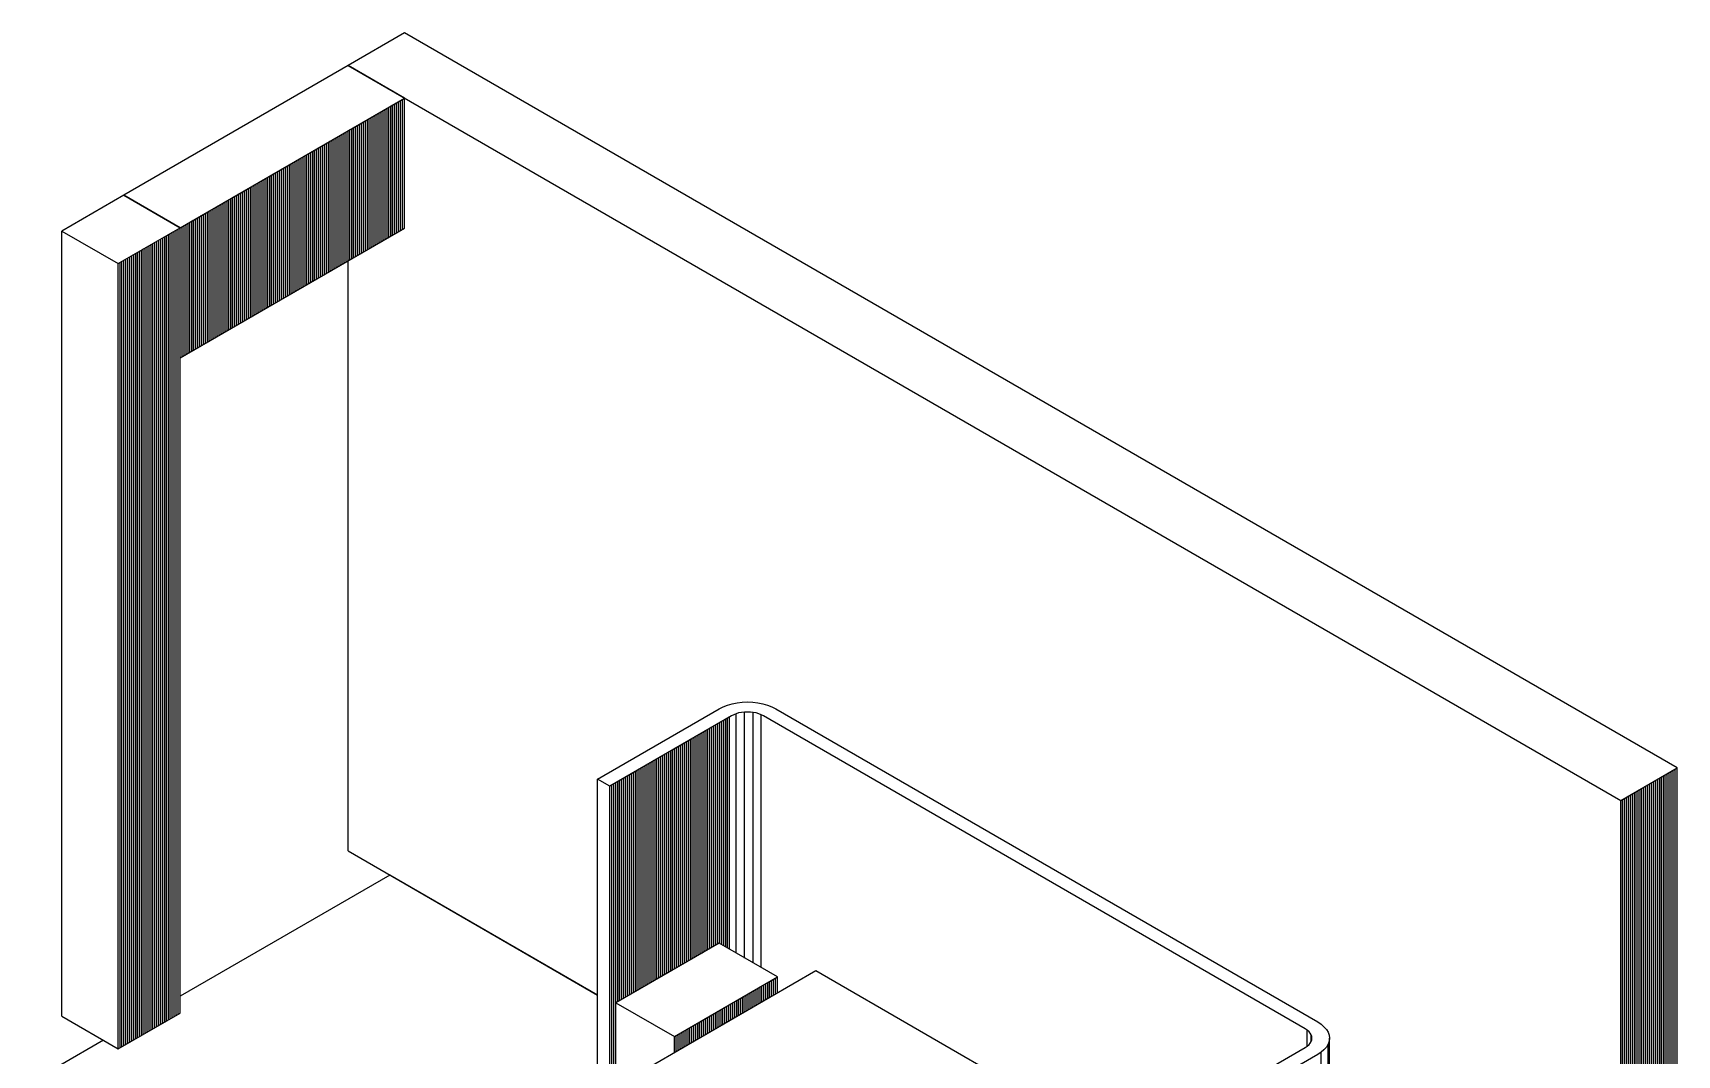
# Model space of a CAD drawing. Header units: inches. Extents: x 0.3 to 16.2, y 0.3 to 11.4.
# Drawn here: x 7.535 to 10.172, y 4.542 to 6.181 of the extents above; entities that cross this region are included whole.
import ezdxf

# ---------------------------------------------------------------- set-up
doc = ezdxf.new("R2010")
doc.units = ezdxf.units.IN
doc.header["$LTSCALE"] = 0.009843
doc.header["$MEASUREMENT"] = 0
doc.layers.add('GEOMETRY', color=7, linetype='Continuous')

msp = doc.modelspace()

# ---------------------------------------------------------------- linework, layer by layer
at = {"layer": 'GEOMETRY'}
for p, q in [((8.1307, 6.1811), (8.0402, 6.1287)), ((10.1724, 5.0024), (8.1307, 6.1811)), ((8.0402, 6.1287), (7.6803, 5.9209)), ((8.0402, 6.1287), (10.0819, 4.95)), ((8.0402, 6.1287), (10.0819, 4.95)), ((8.1307, 6.0764), (8.0402, 6.1287)), ((7.7709, 5.8685), (8.1307, 6.0764)), ((7.7709, 5.8685), (8.1307, 6.0764)), ((8.115, 5.8591), (8.115, 6.0673)), ((8.1181, 5.861), (8.1181, 6.0693)), ((8.1213, 5.8626), (8.1213, 6.0709)), ((8.1244, 5.8646), (8.1244, 6.0728)), ((8.1276, 5.8661), (8.1276, 6.0744)), ((8.1307, 5.8681), (8.1307, 6.0764)), ((8.0713, 5.8339), (8.0713, 6.0421)), ((8.0744, 5.8354), (8.0744, 6.0437)), ((8.0776, 5.8374), (8.0776, 6.0457)), ((8.0807, 5.8394), (8.0807, 6.0476)), ((8.0839, 5.8409), (8.0839, 6.0492)), ((8.087, 5.8429), (8.087, 6.0512)), ((8.0902, 5.8445), (8.0902, 6.0528)), ((8.0933, 5.8465), (8.0933, 6.0547)), ((8.0965, 5.8484), (8.0965, 6.0567)), ((8.0996, 5.85), (8.0996, 6.0583)), ((8.1028, 5.852), (8.1028, 6.0602)), ((8.1059, 5.8535), (8.1059, 6.0618)), ((8.1087, 5.8555), (8.1087, 6.0638)), ((8.1118, 5.8571), (8.1118, 6.0657)), ((8.0244, 5.8067), (8.0244, 6.015)), ((8.0276, 5.8087), (8.0276, 6.0169)), ((8.0307, 5.8102), (8.0307, 6.0185)), ((8.0339, 5.8122), (8.0339, 6.0205)), ((8.037, 5.8138), (8.037, 6.022)), ((8.0402, 5.8157), (8.0402, 6.024)), ((8.0429, 5.8173), (8.0429, 6.026)), ((8.0461, 5.8193), (8.0461, 6.0276)), ((8.0492, 5.8213), (8.0492, 6.0295)), ((8.0524, 5.8228), (8.0524, 6.0311)), ((8.0555, 5.8248), (8.0555, 6.0331)), ((8.0587, 5.8264), (8.0587, 6.0346)), ((8.0618, 5.8283), (8.0618, 6.0366)), ((8.065, 5.8303), (8.065, 6.0386)), ((8.0681, 5.8319), (8.0681, 6.0402)), ((7.9776, 5.7795), (7.9776, 5.9878)), ((7.9803, 5.7815), (7.9803, 5.9898)), ((7.9835, 5.7831), (7.9835, 5.9913)), ((7.9866, 5.785), (7.9866, 5.9933)), ((7.9898, 5.7866), (7.9898, 5.9949)), ((7.9929, 5.7886), (7.9929, 5.9969)), ((7.9961, 5.7906), (7.9961, 5.9988)), ((7.9992, 5.7921), (7.9992, 6.0004)), ((8.0024, 5.7941), (8.0024, 6.0024)), ((8.0055, 5.7957), (8.0055, 6.0039)), ((8.0087, 5.7976), (8.0087, 6.0059)), ((8.0118, 5.7996), (8.0118, 6.0079)), ((8.015, 5.8012), (8.015, 6.0094)), ((8.0181, 5.8031), (8.0181, 6.0114)), ((8.0213, 5.8047), (8.0213, 6.013)), ((7.9335, 5.7543), (7.9335, 5.9626)), ((7.9366, 5.7559), (7.9366, 5.9642)), ((7.9398, 5.7579), (7.9398, 5.9661)), ((7.9429, 5.7598), (7.9429, 5.9681)), ((7.9461, 5.7614), (7.9461, 5.9697)), ((7.9492, 5.7634), (7.9492, 5.9717)), ((7.9524, 5.765), (7.9524, 5.9732)), ((7.9555, 5.7669), (7.9555, 5.9752)), ((7.9587, 5.7689), (7.9587, 5.9772)), ((7.9618, 5.7705), (7.9618, 5.9787)), ((7.965, 5.7724), (7.965, 5.9807)), ((7.9681, 5.774), (7.9681, 5.9823)), ((7.9713, 5.776), (7.9713, 5.9843)), ((7.9744, 5.7776), (7.9744, 5.9862)), ((7.8866, 5.7272), (7.8866, 5.9354)), ((7.8898, 5.7291), (7.8898, 5.9374)), ((7.8929, 5.7307), (7.8929, 5.939)), ((7.8961, 5.7327), (7.8961, 5.9409)), ((7.8992, 5.7343), (7.8992, 5.9425)), ((7.9024, 5.7362), (7.9024, 5.9445)), ((7.9055, 5.7382), (7.9055, 5.9465)), ((7.9087, 5.7398), (7.9087, 5.948)), ((7.9118, 5.7417), (7.9118, 5.95)), ((7.915, 5.7433), (7.915, 5.9516)), ((7.9177, 5.7453), (7.9177, 5.9535)), ((7.9209, 5.7469), (7.9209, 5.9555)), ((7.924, 5.7488), (7.924, 5.9571)), ((7.9272, 5.7508), (7.9272, 5.9591)), ((7.9303, 5.7524), (7.9303, 5.9606)), ((7.6803, 5.9209), (7.5811, 5.8634)), ((7.7709, 5.8685), (7.6803, 5.9209)), ((7.6803, 5.9209), (7.7709, 5.8685)), ((7.6803, 5.9209), (7.7709, 5.8685)), ((7.8429, 5.702), (7.8429, 5.9102)), ((7.8461, 5.7035), (7.8461, 5.9118)), ((7.8492, 5.7055), (7.8492, 5.9138)), ((7.852, 5.7071), (7.852, 5.9157)), ((7.8551, 5.7091), (7.8551, 5.9173)), ((7.8583, 5.711), (7.8583, 5.9193)), ((7.8614, 5.7126), (7.8614, 5.9209)), ((7.8646, 5.7146), (7.8646, 5.9228)), ((7.8677, 5.7161), (7.8677, 5.9244)), ((7.8709, 5.7181), (7.8709, 5.9264)), ((7.874, 5.7201), (7.874, 5.9283)), ((7.8772, 5.7217), (7.8772, 5.9299)), ((7.8803, 5.7236), (7.8803, 5.9319)), ((7.8835, 5.7252), (7.8835, 5.9335)), ((7.7957, 5.6748), (7.7957, 5.8831)), ((7.7988, 5.6764), (7.7988, 5.8846)), ((7.802, 5.6783), (7.802, 5.8866)), ((7.8051, 5.6803), (7.8051, 5.8886)), ((7.8083, 5.6819), (7.8083, 5.8902)), ((7.8114, 5.6839), (7.8114, 5.8921)), ((7.8146, 5.6854), (7.8146, 5.8937)), ((7.8177, 5.6874), (7.8177, 5.8957)), ((7.8209, 5.6894), (7.8209, 5.8976)), ((7.824, 5.6909), (7.824, 5.8992)), ((7.8272, 5.6929), (7.8272, 5.9012)), ((7.8303, 5.6945), (7.8303, 5.9028)), ((7.8335, 5.6965), (7.8335, 5.9047)), ((7.8366, 5.6984), (7.8366, 5.9067)), ((7.8398, 5.7), (7.8398, 5.9083)), ((7.5811, 5.8634), (7.6717, 5.8114)), ((7.5811, 5.8634), (7.6717, 5.8114)), ((7.5811, 4.6043), (7.5811, 5.8634)), ((7.6717, 5.8114), (7.7709, 5.8685)), ((7.6717, 5.8114), (7.7709, 5.8685)), ((7.7492, 4.5969), (7.7492, 5.8559)), ((7.7524, 4.5984), (7.7524, 5.8579)), ((7.7551, 4.6004), (7.7551, 5.8594)), ((7.7583, 4.602), (7.7583, 5.8614)), ((7.7614, 4.6039), (7.7614, 5.8634)), ((7.7646, 4.6055), (7.7646, 5.865)), ((7.7677, 4.6075), (7.7677, 5.8669)), ((7.7709, 5.6602), (7.7709, 5.8685)), ((7.7709, 4.6094), (7.7709, 5.8685)), ((7.7709, 5.6602), (8.1307, 5.8681)), ((7.774, 5.6622), (7.774, 5.8705)), ((7.7772, 5.6638), (7.7772, 5.872)), ((7.7803, 5.6657), (7.7803, 5.874)), ((7.7835, 5.6673), (7.7835, 5.876)), ((7.7866, 5.6693), (7.7866, 5.8776)), ((7.7894, 5.6713), (7.7894, 5.8795)), ((7.7925, 5.6728), (7.7925, 5.8811)), ((7.7055, 4.5717), (7.7055, 5.8311)), ((7.7087, 4.5736), (7.7087, 5.8327)), ((7.7118, 4.5752), (7.7118, 5.8346)), ((7.715, 4.5772), (7.715, 5.8362)), ((7.7181, 4.5787), (7.7181, 5.8382)), ((7.7213, 4.5807), (7.7213, 5.8398)), ((7.7244, 4.5823), (7.7244, 5.8417)), ((7.7272, 4.5843), (7.7272, 5.8433)), ((7.7303, 4.5858), (7.7303, 5.8453)), ((7.7335, 4.5878), (7.7335, 5.8472)), ((7.7366, 4.5898), (7.7366, 5.8488)), ((7.7398, 4.5913), (7.7398, 5.8508)), ((7.7429, 4.5933), (7.7429, 5.8524)), ((7.7461, 4.5949), (7.7461, 5.8543)), ((7.6717, 4.552), (7.6717, 5.8114)), ((7.6748, 4.5539), (7.6748, 5.813)), ((7.6776, 4.5555), (7.6776, 5.815)), ((7.6807, 4.5575), (7.6807, 5.8165)), ((7.6839, 4.5591), (7.6839, 5.8185)), ((7.687, 4.561), (7.687, 5.8201)), ((7.6902, 4.5626), (7.6902, 5.822)), ((7.6933, 4.5646), (7.6933, 5.8236)), ((7.6965, 4.5661), (7.6965, 5.8256)), ((7.6996, 4.5681), (7.6996, 5.8276)), ((7.7024, 4.5701), (7.7024, 5.8291)), ((8.0402, 4.8693), (8.0402, 5.8157)), ((8.4406, 4.9846), (8.6358, 5.0972)), ((8.6358, 5.0972), (8.6421, 5.1004)), ((8.6421, 5.1004), (8.6488, 5.1031)), ((8.6488, 5.1031), (8.6563, 5.1051)), ((8.6563, 5.1051), (8.6646, 5.1067)), ((8.6646, 5.1067), (8.6724, 5.1079)), ((8.6717, 5.0913), (8.6669, 5.0906)), ((8.6717, 5.0913), (8.6669, 5.0906)), ((8.6764, 5.0917), (8.6717, 5.0913)), ((8.6764, 5.0917), (8.6717, 5.0913)), ((8.6724, 5.1079), (8.6811, 5.1083)), ((8.6811, 5.0921), (8.6764, 5.0917)), ((8.6811, 5.0921), (8.6764, 5.0917)), ((8.6764, 4.6976), (8.6764, 5.0917)), ((8.6811, 5.1083), (8.6894, 5.1079)), ((8.6858, 5.0917), (8.6811, 5.0921)), ((8.6858, 5.0917), (8.6811, 5.0921)), ((8.6902, 5.0913), (8.6858, 5.0917)), ((8.6902, 5.0913), (8.6858, 5.0917)), ((8.6894, 5.1079), (8.6976, 5.1067)), ((8.6949, 5.0906), (8.6902, 5.0913)), ((8.6949, 5.0906), (8.6902, 5.0913)), ((8.6902, 4.6898), (8.6902, 5.0913)), ((8.6976, 5.1067), (8.7055, 5.1051)), ((8.7055, 5.1051), (8.713, 5.1031)), ((8.713, 5.1031), (8.7201, 5.1004)), ((8.7201, 5.1004), (8.7264, 5.0972)), ((8.7264, 5.0972), (9.5961, 4.5953)), ((8.6555, 5.0858), (8.4602, 4.9732)), ((8.6555, 5.0858), (8.4602, 4.9732)), ((8.6209, 4.7126), (8.6209, 5.0657)), ((8.624, 4.7146), (8.624, 5.0677)), ((8.6272, 4.7161), (8.6272, 5.0697)), ((8.6303, 4.7181), (8.6303, 5.0713)), ((8.6335, 4.7197), (8.6335, 5.0732)), ((8.6366, 4.7209), (8.6366, 5.0748)), ((8.6398, 4.7189), (8.6398, 5.0768)), ((8.6429, 4.7169), (8.6429, 5.0787)), ((8.6461, 4.7154), (8.6461, 5.0803)), ((8.6492, 4.7134), (8.6492, 5.0823)), ((8.6524, 4.7118), (8.6524, 5.0843)), ((8.6591, 5.0878), (8.6555, 5.0858)), ((8.6591, 5.0878), (8.6555, 5.0858)), ((8.663, 5.0894), (8.6591, 5.0878)), ((8.663, 5.0894), (8.6591, 5.0878)), ((8.6669, 5.0906), (8.663, 5.0894)), ((8.6669, 5.0906), (8.663, 5.0894)), ((8.663, 4.7055), (8.663, 5.0894)), ((8.6992, 5.0894), (8.6949, 5.0906)), ((8.6992, 5.0894), (8.6949, 5.0906)), ((8.7031, 5.0878), (8.6992, 5.0894)), ((8.7031, 5.0878), (8.6992, 5.0894)), ((8.7067, 5.0858), (8.7031, 5.0878)), ((8.7067, 5.0858), (8.7031, 5.0878)), ((8.7031, 4.6823), (8.7031, 5.0878)), ((9.576, 4.5839), (8.7067, 5.0858)), ((9.576, 4.5839), (8.7067, 5.0858)), ((8.5736, 4.6854), (8.5736, 5.0386)), ((8.5768, 4.687), (8.5768, 5.0406)), ((8.5799, 4.689), (8.5799, 5.0421)), ((8.5831, 4.6909), (8.5831, 5.0441)), ((8.5862, 4.6925), (8.5862, 5.0461)), ((8.5894, 4.6945), (8.5894, 5.0476)), ((8.5925, 4.6961), (8.5925, 5.0496)), ((8.5957, 4.698), (8.5957, 5.0516)), ((8.5988, 4.7), (8.5988, 5.0531)), ((8.602, 4.7016), (8.602, 5.0551)), ((8.6051, 4.7035), (8.6051, 5.0567)), ((8.6083, 4.7051), (8.6083, 5.0587)), ((8.6114, 4.7071), (8.6114, 5.0606)), ((8.6146, 4.7091), (8.6146, 5.0622)), ((8.6177, 4.7106), (8.6177, 5.0642)), ((8.5295, 4.6598), (8.5295, 5.0134)), ((8.5327, 4.6618), (8.5327, 5.015)), ((8.5358, 4.6634), (8.5358, 5.0169)), ((8.539, 4.6654), (8.539, 5.0189)), ((8.5421, 4.6673), (8.5421, 5.0205)), ((8.5453, 4.6689), (8.5453, 5.0224)), ((8.5484, 4.6709), (8.5484, 5.024)), ((8.5516, 4.6724), (8.5516, 5.026)), ((8.5547, 4.6744), (8.5547, 5.028)), ((8.5579, 4.6764), (8.5579, 5.0295)), ((8.561, 4.678), (8.561, 5.0315)), ((8.5642, 4.6799), (8.5642, 5.0331)), ((8.5673, 4.6819), (8.5673, 5.035)), ((8.5705, 4.6835), (8.5705, 5.037)), ((8.4823, 4.6327), (8.4823, 4.9862)), ((8.4854, 4.6346), (8.4854, 4.9878)), ((8.4886, 4.6362), (8.4886, 4.9898)), ((8.4917, 4.6382), (8.4917, 4.9913)), ((8.4949, 4.6398), (8.4949, 4.9933)), ((8.498, 4.6417), (8.498, 4.9953)), ((8.5012, 4.6437), (8.5012, 4.9969)), ((8.5043, 4.6453), (8.5043, 4.9988)), ((8.5075, 4.6472), (8.5075, 5.0004)), ((8.5106, 4.6492), (8.5106, 5.0024)), ((8.5138, 4.6508), (8.5138, 5.0043)), ((8.5169, 4.6528), (8.5169, 5.0059)), ((8.5201, 4.6543), (8.5201, 5.0079)), ((8.5232, 4.6563), (8.5232, 5.0094)), ((8.5264, 4.6583), (8.5264, 5.0114)), ((10.0819, 4.95), (10.1724, 5.0024)), ((10.0819, 4.95), (10.1724, 5.0024)), ((10.1445, 3.7268), (10.1445, 4.9858)), ((10.1476, 3.7283), (10.1476, 4.9878)), ((10.1508, 3.7303), (10.1508, 4.9898)), ((10.1535, 3.7323), (10.1535, 4.9913)), ((10.1567, 3.7339), (10.1567, 4.9933)), ((10.1598, 3.7358), (10.1598, 4.9949)), ((10.163, 3.7374), (10.163, 4.9969)), ((10.1661, 3.7394), (10.1661, 4.9984)), ((10.1693, 3.7409), (10.1693, 5.0004)), ((10.1724, 3.7429), (10.1724, 5.0024)), ((8.4602, 4.9732), (8.4406, 4.9846)), ((8.4602, 4.9732), (8.4406, 4.9846)), ((8.4406, 4.4748), (8.4406, 4.9846)), ((8.4602, 4.4862), (8.4602, 4.9732)), ((8.4634, 4.4878), (8.4634, 4.9752)), ((8.4665, 4.4898), (8.4665, 4.9772)), ((8.4697, 4.4913), (8.4697, 4.9787)), ((8.4728, 4.6272), (8.4728, 4.9807)), ((8.476, 4.6291), (8.476, 4.9823)), ((8.4791, 4.6307), (8.4791, 4.9843)), ((10.0976, 3.6996), (10.0976, 4.9591)), ((10.1008, 3.7016), (10.1008, 4.9606)), ((10.1039, 3.7031), (10.1039, 4.9626)), ((10.1067, 3.7051), (10.1067, 4.9642)), ((10.1098, 3.7067), (10.1098, 4.9661)), ((10.113, 3.7087), (10.113, 4.9681)), ((10.1161, 3.7106), (10.1161, 4.9697)), ((10.1193, 3.7122), (10.1193, 4.9717)), ((10.1224, 3.7142), (10.1224, 4.9732)), ((10.1256, 3.7157), (10.1256, 4.9752)), ((10.1287, 3.7177), (10.1287, 4.9772)), ((10.1319, 3.7197), (10.1319, 4.9787)), ((10.135, 3.7213), (10.135, 4.9807)), ((10.1382, 3.7232), (10.1382, 4.9823)), ((10.1413, 3.7248), (10.1413, 4.9843)), ((10.0819, 3.6906), (10.0819, 4.95)), ((10.085, 3.6925), (10.085, 4.9516)), ((10.0882, 3.6941), (10.0882, 4.9535)), ((10.0913, 3.6961), (10.0913, 4.9555)), ((10.0945, 3.698), (10.0945, 4.9571)), ((8.0402, 4.8693), (8.4406, 4.6382)), ((8.1071, 4.8307), (7.7709, 4.6366)), ((8.4406, 4.6382), (8.1071, 4.8307)), ((8.6358, 4.7213), (8.4701, 4.6256)), ((8.7291, 4.6673), (8.6358, 4.7213)), ((8.7909, 4.6768), (8.0807, 4.2665)), ((9.3811, 4.3362), (8.7909, 4.6768)), ((8.5638, 4.5717), (8.7291, 4.6673)), ((8.5638, 4.5717), (8.7291, 4.6673)), ((8.6886, 4.6177), (8.6886, 4.6437)), ((8.6917, 4.6197), (8.6917, 4.6457)), ((8.6949, 4.6213), (8.6949, 4.6472)), ((8.698, 4.6232), (8.698, 4.6492)), ((8.7012, 4.6252), (8.7012, 4.6508)), ((8.7043, 4.6268), (8.7043, 4.6528)), ((8.7075, 4.6287), (8.7075, 4.6547)), ((8.7106, 4.6303), (8.7106, 4.6563)), ((8.7138, 4.6323), (8.7138, 4.6583)), ((8.7165, 4.6339), (8.7165, 4.6598)), ((8.7197, 4.6358), (8.7197, 4.6618)), ((8.7228, 4.6378), (8.7228, 4.6634)), ((8.726, 4.6394), (8.726, 4.6654)), ((8.7291, 4.6413), (8.7291, 4.6673)), ((8.4701, 4.6256), (8.5638, 4.5717)), ((8.4701, 4.6256), (8.5638, 4.5717)), ((8.4701, 4.4917), (8.4701, 4.6256)), ((8.6417, 4.5909), (8.6417, 4.6165)), ((8.6449, 4.5925), (8.6449, 4.6185)), ((8.648, 4.5945), (8.648, 4.6205)), ((8.6512, 4.5961), (8.6512, 4.622)), ((8.6543, 4.598), (8.6543, 4.624)), ((8.6575, 4.5996), (8.6575, 4.6256)), ((8.6606, 4.6016), (8.6606, 4.6276)), ((8.6638, 4.6035), (8.6638, 4.6291)), ((8.6669, 4.6051), (8.6669, 4.6311)), ((8.6701, 4.6071), (8.6701, 4.6331)), ((8.6728, 4.6087), (8.6728, 4.6346)), ((8.676, 4.6106), (8.676, 4.6366)), ((8.6791, 4.6126), (8.6791, 4.6382)), ((8.6823, 4.6142), (8.6823, 4.6402)), ((8.6854, 4.6161), (8.6854, 4.6421)), ((7.5811, 4.6043), (7.6717, 4.552)), ((7.6717, 4.552), (7.7709, 4.6094)), ((8.5949, 4.5638), (8.5949, 4.5898)), ((8.598, 4.5657), (8.598, 4.5913)), ((8.6012, 4.5673), (8.6012, 4.5933)), ((8.6043, 4.5693), (8.6043, 4.5953)), ((8.6075, 4.5709), (8.6075, 4.5969)), ((8.6106, 4.5728), (8.6106, 4.5988)), ((8.6138, 4.5744), (8.6138, 4.6004)), ((8.6169, 4.5764), (8.6169, 4.6024)), ((8.6201, 4.5783), (8.6201, 4.6039)), ((8.6232, 4.5799), (8.6232, 4.6059)), ((8.6264, 4.5819), (8.6264, 4.6079)), ((8.6295, 4.5835), (8.6295, 4.6094)), ((8.6323, 4.5854), (8.6323, 4.6114)), ((8.6354, 4.587), (8.6354, 4.613)), ((8.6386, 4.589), (8.6386, 4.615)), ((9.5961, 4.5953), (9.6016, 4.5917)), ((9.6016, 4.5917), (9.6059, 4.5874)), ((7.648, 4.5657), (6.5209, 3.915)), ((8.5638, 4.5457), (8.5638, 4.5717)), ((8.5669, 4.5476), (8.5669, 4.5736)), ((8.5701, 4.5492), (8.5701, 4.5752)), ((8.5732, 4.5512), (8.5732, 4.5772)), ((8.5764, 4.5528), (8.5764, 4.5787)), ((8.5795, 4.5547), (8.5795, 4.5807)), ((8.5827, 4.5567), (8.5827, 4.5823)), ((8.5858, 4.5583), (8.5858, 4.5843)), ((8.5886, 4.5602), (8.5886, 4.5862)), ((8.5917, 4.5618), (8.5917, 4.5878)), ((9.5791, 4.5819), (9.576, 4.5839)), ((9.5791, 4.5819), (9.576, 4.5839)), ((9.5819, 4.5795), (9.5791, 4.5819)), ((9.5819, 4.5795), (9.5791, 4.5819)), ((9.5791, 4.5563), (9.5791, 4.5819)), ((9.5839, 4.5772), (9.5819, 4.5795)), ((9.5839, 4.5772), (9.5819, 4.5795)), ((9.5854, 4.5744), (9.5839, 4.5772)), ((9.5854, 4.5744), (9.5839, 4.5772)), ((9.5839, 4.561), (9.5854, 4.5638)), ((9.5866, 4.5717), (9.5854, 4.5744)), ((9.5866, 4.5717), (9.5854, 4.5744)), ((9.5854, 4.5638), (9.5854, 4.5744)), ((9.5854, 4.5638), (9.5866, 4.5661)), ((9.5866, 4.5689), (9.5866, 4.5717)), ((9.5866, 4.5689), (9.5866, 4.5717)), ((9.5866, 4.5661), (9.5866, 4.5689)), ((9.6059, 4.5874), (9.6098, 4.5831)), ((9.6098, 4.5831), (9.6126, 4.5787)), ((9.6126, 4.5787), (9.6142, 4.574)), ((9.6142, 4.5642), (9.6126, 4.5594)), ((9.6142, 4.5642), (9.6126, 4.5594)), ((9.6142, 4.574), (9.6146, 4.5689)), ((9.6146, 4.5689), (9.6142, 4.5642)), ((9.6146, 4.5689), (9.6142, 4.5642)), ((9.6146, 3.9453), (9.6146, 4.5689)), ((9.3811, 4.4417), (9.576, 4.5543)), ((9.5961, 4.5429), (9.4008, 4.4303)), ((9.5961, 4.5429), (9.4008, 4.4303)), ((9.576, 4.5543), (9.5791, 4.5563)), ((9.5791, 4.5563), (9.5819, 4.5587)), ((9.5819, 4.5587), (9.5839, 4.561)), ((9.6016, 4.5465), (9.5961, 4.5429)), ((9.6016, 4.5465), (9.5961, 4.5429)), ((9.6059, 4.5504), (9.6016, 4.5465)), ((9.6059, 4.5504), (9.6016, 4.5465)), ((9.6016, 3.9224), (9.6016, 4.5465)), ((9.6098, 4.5547), (9.6059, 4.5504)), ((9.6098, 4.5547), (9.6059, 4.5504)), ((9.6126, 4.5594), (9.6098, 4.5547)), ((9.6126, 4.5594), (9.6098, 4.5547)), ((9.6126, 3.9354), (9.6126, 4.5594))]:
    msp.add_line(p, q, dxfattribs=at)

doc.saveas('drawing.dxf')
